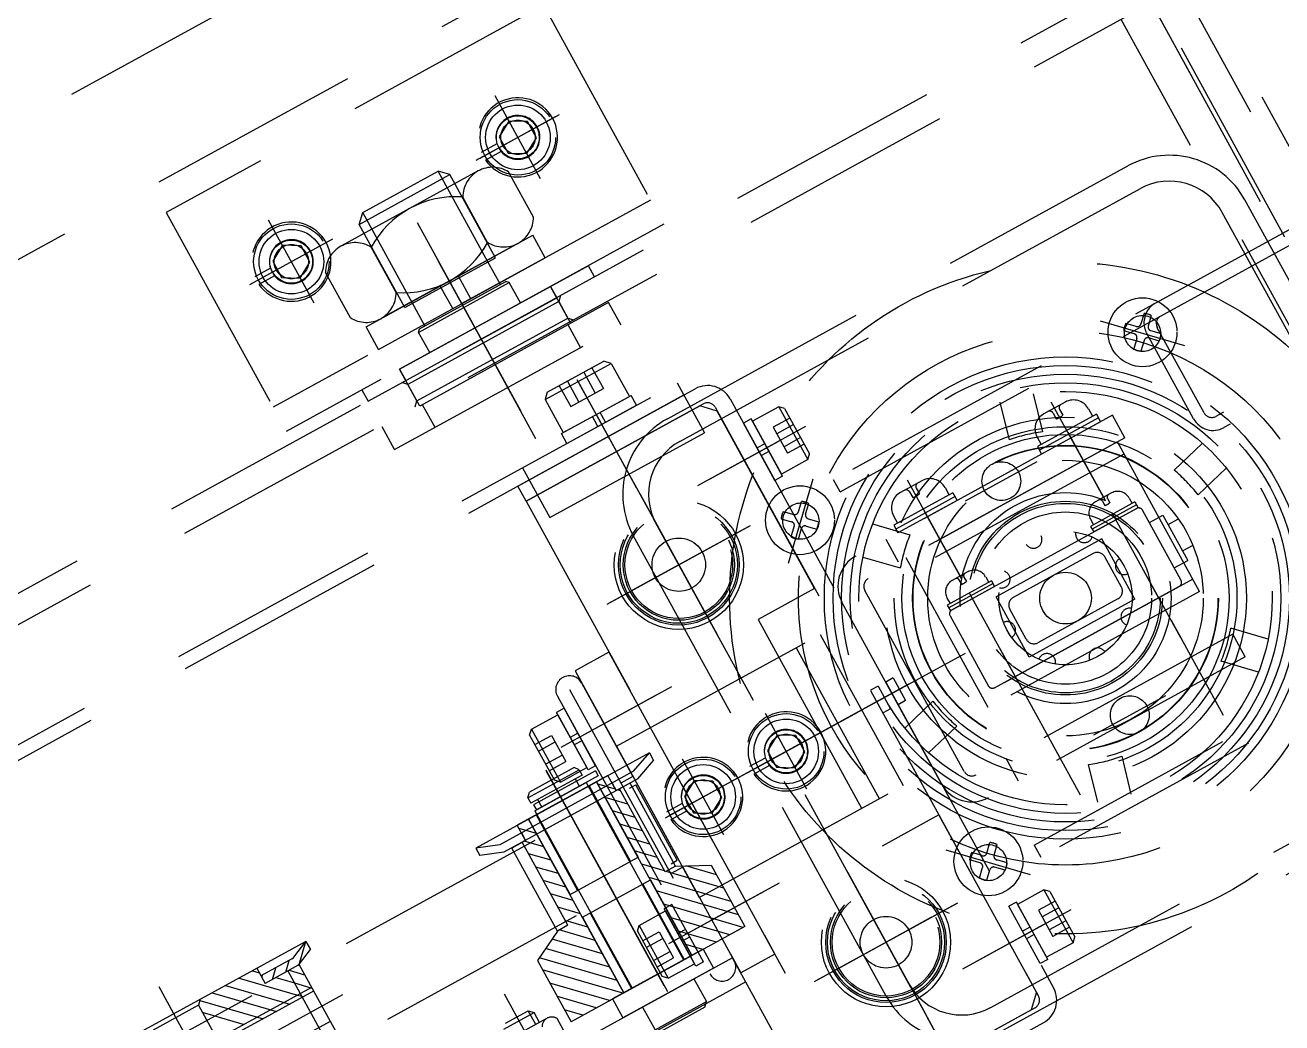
# Model space of a CAD drawing. Header units: millimetres. Extents: x 75184266 to 76346726, y -35077925 to -33679385.
# Drawn here: x 75327836.3 to 75327982.3, y -34896507.8 to -34896392 of the extents above; entities that cross this region are included whole.
import ezdxf

# ---------------------------------------------------------------- set-up
doc = ezdxf.new("R2010")
doc.units = ezdxf.units.MM
doc.header["$LTSCALE"] = 50
doc.header["$MEASUREMENT"] = 0
doc.linetypes.add('XR-지하3층$0$생활체육시설(최종)$0$HIDDENX2', pattern=[0.75, 0.5, -0.25])
doc.layers.add('건축', color=8, linetype='CONTINUOUS', plot=False)

msp = doc.modelspace()

# ---------------------------------------------------------------- linework, layer by layer
at = {"layer": '건축', "linetype": 'XR-지하3층$0$생활체육시설(최종)$0$HIDDENX2'}
for p, q in [((75327776.02, -34896436.1, 0), (75328247.9, -34896177.07, 0)), ((75327930.98, -34896446.17, 0), (75328260.28, -34896265.42, 0)), ((75327953.5, -34896487.2, 0), (75328282.8, -34896306.44, 0)), ((75327786.16, -34896446.27, 0), (75327945.27, -34896358.94, 0)), ((75328036.75, -34896515.2, 0), (75327952.06, -34896360.91, 0)), ((75328043.97, -34896365.22, 0), (75327979.98, -34896400.35, 0)), ((75327971.93, -34896398.15, 0), (75327960.76, -34896377.81, 0)), ((75327997.84, -34896445.36, 0), (75327961.87, -34896379.83, 0)), ((75327973.86, -34896382.03, 0), (75327813.05, -34896470.3, 0)), ((75327975.4, -34896384.83, 0), (75327814.59, -34896473.1, 0)), ((75327996.7, -34896434.97, 0), (75327970.62, -34896387.46, 0)), ((75327896.55, -34896389.67, 0), (75327852.72, -34896413.73, 0)), ((75327896.55, -34896389.67, 0), (75327910.5, -34896415.1, 0)), ((75327989.69, -34896438.82, 0), (75327963.61, -34896391.31, 0)), ((75327896.2, -34896409.83, 0), (75327890.91, -34896400.18, 0)), ((75327895.96, -34896409.39, 0), (75327891.15, -34896400.62, 0)), ((75327895.96, -34896409.39, 0), (75327891.15, -34896400.62, 0)), ((75327987.96, -34896414.9, 0), (75327979.98, -34896400.35, 0)), ((75327888.73, -34896407.65, 0), (75327898.38, -34896402.36, 0)), ((75327889.17, -34896407.41, 0), (75327897.94, -34896402.6, 0)), ((75327889.17, -34896407.41, 0), (75327897.94, -34896402.6, 0)), ((75327892.51, -34896403.11, 0), (75327891.39, -34896404.96, 0)), ((75327894.68, -34896403.15, 0), (75327892.51, -34896403.11, 0)), ((75327895.72, -34896405.05, 0), (75327894.68, -34896403.15, 0)), ((75327891.12, -34896405.77, 0), (75327889.31, -34896406.77, 0)), ((75327891.39, -34896404.96, 0), (75327892.43, -34896406.86, 0)), ((75327894.6, -34896406.9, 0), (75327895.72, -34896405.05, 0)), ((75327891.6, -34896406.65, 0), (75327889.79, -34896407.64, 0)), ((75327892.43, -34896406.86, 0), (75327894.6, -34896406.9, 0)), ((75327888.87, -34896408.94, 0), (75327873.09, -34896417.61, 0)), ((75327875.54, -34896413.75, 0), (75327884.31, -34896408.94, 0)), ((75327890.08, -34896419.46, 0), (75327884.31, -34896408.94, 0)), ((75327885.67, -34896409.34, 0), (75327884.31, -34896408.94, 0)), ((75327895.37, -34896414.28, 0), (75327892.48, -34896409.02, 0)), ((75327910.92, -34896437.68, 0), (75327964.39, -34896408.33, 0)), ((75327875.15, -34896415.11, 0), (75327885.67, -34896409.34, 0)), ((75327893.93, -34896436.86, 0), (75327878.76, -34896409.23, 0)), ((75327890.96, -34896418.98, 0), (75327885.67, -34896409.34, 0)), ((75327890.05, -34896417.2, 0), (75327887.16, -34896411.94, 0)), ((75327912.36, -34896440.31, 0), (75327965.83, -34896410.96, 0)), ((75327908.96, -34896412.29, 0), (75327865.13, -34896436.35, 0)), ((75328007.32, -34896465.75, 0), (75327977.97, -34896412.28, 0)), ((75327852.72, -34896413.73, 0), (75327866.67, -34896439.16, 0)), ((75327869.9, -34896424.26, 0), (75327864.61, -34896414.62, 0)), ((75327875.15, -34896415.11, 0), (75327875.54, -34896413.75, 0)), ((75327881.32, -34896424.27, 0), (75327875.54, -34896413.75, 0)), ((75327987.19, -34896413.49, 0), (75327930.21, -34896444.77, 0)), ((75328004.69, -34896467.2, 0), (75327975.34, -34896413.72, 0)), ((75327869.66, -34896423.82, 0), (75327864.85, -34896415.06, 0)), ((75327869.66, -34896423.82, 0), (75327864.85, -34896415.06, 0)), ((75327910.5, -34896415.1, 0), (75327866.67, -34896439.16, 0)), ((75327880.44, -34896424.75, 0), (75327875.15, -34896415.11, 0)), ((75327875.93, -34896427, 0), (75327895.28, -34896416.38, 0)), ((75327896.72, -34896419.01, 0), (75327895.28, -34896416.38, 0)), ((75327862.44, -34896422.09, 0), (75327872.08, -34896416.79, 0)), ((75327862.87, -34896421.85, 0), (75327871.64, -34896417.04, 0)), ((75327862.87, -34896421.85, 0), (75327871.64, -34896417.04, 0)), ((75327866.22, -34896417.54, 0), (75327865.09, -34896419.39, 0)), ((75327868.38, -34896417.59, 0), (75327866.22, -34896417.54, 0)), ((75327869.42, -34896419.49, 0), (75327868.38, -34896417.59, 0)), ((75327879.42, -34896423.03, 0), (75327876.54, -34896417.77, 0)), ((75327893.49, -34896417.36, 0), (75327877.71, -34896426.02, 0)), ((75327877.37, -34896429.63, 0), (75327896.72, -34896419.01, 0)), ((75327880.44, -34896424.75, 0), (75327890.96, -34896418.98, 0)), ((75328008.36, -34896418.88, 0), (75327974.6, -34896437.41, 0)), ((75327864.82, -34896420.21, 0), (75327863.01, -34896421.2, 0)), ((75327865.09, -34896419.39, 0), (75327866.13, -34896421.29, 0)), ((75327868.3, -34896421.34, 0), (75327869.42, -34896419.49, 0)), ((75327874.11, -34896425.95, 0), (75327871.22, -34896420.69, 0)), ((75327901.74, -34896419.91, 0), (75327875.44, -34896434.34, 0)), ((75327891.35, -34896432.16, 0), (75327884.31, -34896419.33, 0)), ((75327895.66, -34896440.01, 0), (75327884.5, -34896419.67, 0)), ((75327891.53, -34896422.09, 0), (75327890.08, -34896419.46, 0)), ((75327902.46, -34896421.22, 0), (75327901.74, -34896419.91, 0)), ((75328009.13, -34896420.28, 0), (75327975.54, -34896438.71, 0)), ((75327865.31, -34896421.08, 0), (75327863.49, -34896422.08, 0)), ((75327866.13, -34896421.29, 0), (75327868.3, -34896421.34, 0)), ((75327876.16, -34896435.66, 0), (75327902.46, -34896421.22, 0)), ((75327882.03, -34896427.65, 0), (75327892.55, -34896421.87, 0)), ((75327882.15, -34896427.24, 0), (75327892.14, -34896421.75, 0)), ((75327885.83, -34896422.1, 0), (75327892.17, -34896433.65, 0)), ((75327888.1, -34896423.74, 0), (75327886.66, -34896421.11, 0)), ((75327892.55, -34896421.87, 0), (75327892.14, -34896421.75, 0)), ((75327893.85, -34896424.24, 0), (75327892.55, -34896421.87, 0)), ((75327879.82, -34896431.94, 0), (75327897.35, -34896422.31, 0)), ((75327885.99, -34896424.9, 0), (75327884.55, -34896422.27, 0)), ((75327897.35, -34896422.31, 0), (75327898.07, -34896423.63, 0)), ((75327899.71, -34896426.61, 0), (75327897.35, -34896422.31, 0)), ((75327898.51, -34896423.39, 0), (75327898.32, -34896424.07, 0)), ((75327904.09, -34896424.2, 0), (75327877.8, -34896438.64, 0)), ((75327898.32, -34896424.07, 0), (75327880.78, -34896433.69, 0)), ((75327882.76, -34896426.9, 0), (75327881.32, -34896424.27, 0)), ((75327898.32, -34896424.07, 0), (75327899.37, -34896426, 0)), ((75327905.54, -34896426.83, 0), (75327904.09, -34896424.2, 0)), ((75327881.84, -34896435.62, 0), (75327899.37, -34896426, 0)), ((75327899.37, -34896426, 0), (75327900.05, -34896426.19, 0)), ((75327970.99, -34896429.21, 0), (75327961.19, -34896426.36, 0)), ((75327966.26, -34896425.45, 0), (75327965.9, -34896426.67, 0)), ((75327967.1, -34896425.7, 0), (75327966.75, -34896426.92, 0)), ((75327877.37, -34896429.63, 0), (75327875.93, -34896427, 0)), ((75327879.24, -34896441.27, 0), (75327905.54, -34896426.83, 0)), ((75327882.03, -34896427.65, 0), (75327882.15, -34896427.24, 0)), ((75327883.33, -34896430.01, 0), (75327882.03, -34896427.65, 0)), ((75327900.83, -34896429.42, 0), (75327899.39, -34896426.79, 0)), ((75327965.12, -34896427.81, 0), (75327963.9, -34896427.46, 0)), ((75327965.36, -34896426.97, 0), (75327964.14, -34896426.62, 0)), ((75327972.01, -34896437.69, 0), (75327966.57, -34896427.78, 0)), ((75327968.27, -34896427.82, 0), (75327967.04, -34896427.46, 0)), ((75327973.24, -34896437.01, 0), (75327967.8, -34896427.11, 0)), ((75327965.41, -34896428.36, 0), (75327965.06, -34896429.58, 0)), ((75327966.26, -34896428.6, 0), (75327965.9, -34896429.82, 0)), ((75327968.02, -34896428.66, 0), (75327966.8, -34896428.3, 0)), ((75327879.82, -34896431.94, 0), (75327880.54, -34896433.25, 0)), ((75327882.18, -34896436.23, 0), (75327879.82, -34896431.94, 0)), ((75327896.73, -34896435.46, 0), (75327904.4, -34896431.25, 0)), ((75327896.97, -34896434.61, 0), (75327903.55, -34896431, 0)), ((75327901.21, -34896432.29, 0), (75327902.53, -34896434.7, 0)), ((75327902.16, -34896431.77, 0), (75327903.48, -34896434.18, 0)), ((75327904.4, -34896431.25, 0), (75327903.55, -34896431, 0)), ((75327904.4, -34896431.25, 0), (75327906.5, -34896435.09, 0)), ((75327821.33, -34896483.32, 0), (75327912.06, -34896433.52, 0)), ((75327880.78, -34896433.69, 0), (75327880.1, -34896433.49, 0)), ((75327881.84, -34896435.62, 0), (75327880.78, -34896433.69, 0)), ((75327898.36, -34896433.85, 0), (75327899.69, -34896436.26, 0)), ((75327899.31, -34896433.33, 0), (75327900.64, -34896435.74, 0)), ((75327908.63, -34896448.06, 0), (75327900.45, -34896433.16, 0)), ((75327906.82, -34896444.77, 0), (75327900.53, -34896433.3, 0)), ((75327912.06, -34896433.52, 0), (75327915.24, -34896439.31, 0)), ((75327875.44, -34896434.34, 0), (75327876.16, -34896435.66, 0)), ((75327893.54, -34896445.51, 0), (75327914.14, -34896434.2, 0)), ((75327894.86, -34896444.79, 0), (75327912.83, -34896434.92, 0)), ((75327896.97, -34896434.61, 0), (75327896.73, -34896435.46, 0)), ((75327898.64, -34896439.41, 0), (75327906.7, -34896434.98, 0)), ((75327898.83, -34896439.3, 0), (75327906.5, -34896435.09, 0)), ((75327899.69, -34896436.26, 0), (75327903.48, -34896434.18, 0)), ((75327907.33, -34896436.12, 0), (75327906.7, -34896434.98, 0)), ((75327953.39, -34896434.8, 0), (75327954.47, -34896439.19, 0)), ((75327881.64, -34896436.3, 0), (75327881.84, -34896435.62, 0)), ((75327883.95, -34896438.69, 0), (75327882.5, -34896436.06, 0)), ((75327915.11, -34896435.95, 0), (75327894.51, -34896447.26, 0)), ((75327894.51, -34896447.26, 0), (75327914.67, -34896436.19, 0)), ((75327896.73, -34896435.46, 0), (75327898.83, -34896439.3, 0)), ((75327899.26, -34896440.55, 0), (75327907.33, -34896436.12, 0)), ((75327916.71, -34896436.79, 0), (75327914.67, -34896436.19, 0)), ((75327916.46, -34896436.35, 0), (75327954, -34896504.73, 0)), ((75327928.01, -34896457.39, 0), (75327916.71, -34896436.79, 0)), ((75327918.22, -34896435.39, 0), (75327955.75, -34896503.76, 0)), ((75327923.85, -34896436.29, 0), (75327920.78, -34896437.97, 0)), ((75327924.53, -34896436.49, 0), (75327923.85, -34896436.29, 0)), ((75327923.85, -34896436.29, 0), (75327927.22, -34896442.43, 0)), ((75327924.53, -34896436.49, 0), (75327927.41, -34896441.75, 0)), ((75327949.51, -34896435.75, 0), (75327950.58, -34896440.14, 0)), ((75327957.1, -34896435.75, 0), (75327954.63, -34896437.1, 0)), ((75327961.56, -34896446.8, 0), (75327955.49, -34896435.75, 0)), ((75327956.46, -34896436.6, 0), (75327956.83, -34896437.28, 0)), ((75327959.81, -34896436.54, 0), (75327960.28, -34896437.39, 0)), ((75327902.86, -34896438.57, 0), (75327902.23, -34896437.43, 0)), ((75327902.74, -34896437.32, 0), (75327907.31, -34896445.65, 0)), ((75327903.73, -34896438.09, 0), (75327903.11, -34896436.95, 0)), ((75327920.63, -34896437.71, 0), (75327919.76, -34896438.19, 0)), ((75327923.41, -34896444.85, 0), (75327919.76, -34896438.19, 0)), ((75327924.29, -34896444.37, 0), (75327920.63, -34896437.71, 0)), ((75327920.78, -34896437.97, 0), (75327924.15, -34896444.11, 0)), ((75327925.14, -34896437.6, 0), (75327923.21, -34896438.66, 0)), ((75327962.6, -34896437.26, 0), (75327932.79, -34896453.62, 0)), ((75327960.72, -34896437.15, 0), (75327953.87, -34896440.91, 0)), ((75327960.96, -34896437.59, 0), (75327954.11, -34896441.35, 0)), ((75327961.2, -34896438.03, 0), (75327954.35, -34896441.79, 0)), ((75327955.69, -34896437.02, 0), (75327956.06, -34896437.7, 0)), ((75327960.72, -34896437.15, 0), (75327961.2, -34896438.03, 0)), ((75327964.04, -34896439.89, 0), (75327962.6, -34896437.26, 0)), ((75327879.24, -34896441.27, 0), (75327877.8, -34896438.64, 0)), ((75327897.26, -34896449.17, 0), (75327915.24, -34896439.31, 0)), ((75327899.26, -34896440.55, 0), (75327898.64, -34896439.41, 0)), ((75327914.44, -34896445.45, 0), (75327926.98, -34896438.56, 0)), ((75327923.21, -34896438.66, 0), (75327924.87, -34896441.69, 0)), ((75327925.55, -34896438.36, 0), (75327923.62, -34896439.42, 0)), ((75327961.77, -34896447.19, 0), (75327957.44, -34896439.3, 0)), ((75327915.89, -34896444.65, 0), (75327923.78, -34896440.32, 0)), ((75327922.22, -34896440.6, 0), (75327921.35, -34896441.08, 0)), ((75327926.39, -34896439.88, 0), (75327924.46, -34896440.94, 0)), ((75327926.8, -34896440.64, 0), (75327924.87, -34896441.69, 0)), ((75327964.04, -34896439.89, 0), (75327934.24, -34896456.25, 0)), ((75327963.16, -34896440.37, 0), (75327938.62, -34896453.85, 0)), ((75327953.84, -34896439.82, 0), (75327954.31, -34896440.67, 0)), ((75327953.87, -34896440.91, 0), (75327954.35, -34896441.79, 0)), ((75327972.69, -34896457.73, 0), (75327963.16, -34896440.37, 0)), ((75327973.03, -34896440.52, 0), (75327969.77, -34896443.65, 0)), ((75327922.7, -34896441.48, 0), (75327921.83, -34896441.96, 0)), ((75327927.22, -34896442.43, 0), (75327924.15, -34896444.11, 0)), ((75327927.22, -34896442.43, 0), (75327927.41, -34896441.75, 0)), ((75327963.93, -34896441.78, 0), (75327939.39, -34896455.25, 0)), ((75327945.52, -34896447.21, 0), (75327953.85, -34896442.64, 0)), ((75327894.09, -34896443.38, 0), (75327897.26, -34896449.17, 0)), ((75327975.8, -34896443.41, 0), (75327972.53, -34896446.53, 0)), ((75327822.1, -34896484.73, 0), (75327894.86, -34896444.79, 0)), ((75327894.51, -34896447.26, 0), (75327893.54, -34896445.51, 0)), ((75327924.29, -34896444.37, 0), (75327923.41, -34896444.85, 0)), ((75327924.99, -34896454.46, 0), (75327927.84, -34896444.66, 0)), ((75327930.98, -34896446.17, 0), (75327930.21, -34896444.77, 0)), ((75327940.44, -34896444.89, 0), (75327937.97, -34896446.25, 0)), ((75327944.9, -34896455.94, 0), (75327938.78, -34896444.8, 0)), ((75327907.67, -34896446.31, 0), (75327916.82, -34896462.96, 0)), ((75327907.79, -34896446.53, 0), (75327916.69, -34896462.75, 0)), ((75327944.07, -34896446.3, 0), (75327937.21, -34896450.06, 0)), ((75327944.31, -34896446.73, 0), (75327937.45, -34896450.5, 0)), ((75327939.03, -34896446.16, 0), (75327939.41, -34896446.84, 0)), ((75327939.8, -34896445.74, 0), (75327940.17, -34896446.42, 0)), ((75327943.16, -34896445.68, 0), (75327943.63, -34896446.54, 0)), ((75327944.07, -34896446.3, 0), (75327944.55, -34896447.17, 0)), ((75327962.49, -34896446.3, 0), (75327960.63, -34896447.32, 0)), ((75327962.01, -34896446.94, 0), (75327962.28, -34896447.45, 0)), ((75327964.52, -34896446.89, 0), (75327964.87, -34896447.54, 0)), ((75327894.51, -34896447.26, 0), (75327933, -34896517.39, 0)), ((75327924.37, -34896448.45, 0), (75327925.59, -34896448.8, 0)), ((75327926.13, -34896448.51, 0), (75327926.49, -34896447.29, 0)), ((75327926.97, -34896448.75, 0), (75327927.33, -34896447.53, 0)), ((75327944.55, -34896447.17, 0), (75327937.69, -34896450.93, 0)), ((75327945.11, -34896456.33, 0), (75327940.78, -34896448.44, 0)), ((75327943.93, -34896459.89, 0), (75327965.4, -34896448.1, 0)), ((75327965.2, -34896447.35, 0), (75327960.06, -34896450.18, 0)), ((75327965.38, -34896447.68, 0), (75327960.24, -34896450.51, 0)), ((75327965.56, -34896448.01, 0), (75327960.42, -34896450.83, 0)), ((75327961.43, -34896447.26, 0), (75327961.71, -34896447.76, 0)), ((75327965.2, -34896447.35, 0), (75327965.56, -34896448.01, 0)), ((75327970.56, -34896456.45, 0), (75327966.08, -34896448.3, 0)), ((75327915.18, -34896459.98, 0), (75327909.31, -34896449.29, 0)), ((75327915.18, -34896459.98, 0), (75327909.31, -34896449.29, 0)), ((75327938.95, -34896503.29, 0), (75327909.59, -34896449.81, 0)), ((75327924.12, -34896449.29, 0), (75327925.34, -34896449.65, 0)), ((75327927.27, -34896449.29, 0), (75327928.49, -34896449.65, 0)), ((75327934.74, -34896449.9, 0), (75327939.08, -34896451.16, 0)), ((75327937.18, -34896448.96, 0), (75327937.65, -34896449.82, 0)), ((75327960.04, -34896449.36, 0), (75327960.39, -34896450, 0)), ((75327968.26, -34896459.02, 0), (75327962.68, -34896448.85, 0)), ((75327966.88, -34896449.74, 0), (75327968.45, -34896448.88, 0)), ((75327968.45, -34896448.88, 0), (75327971.34, -34896454.14, 0)), ((75327969.06, -34896449.97, 0), (75327970.18, -34896449.36, 0)), ((75327903.92, -34896459.21, 0), (75327920.57, -34896450.07, 0)), ((75327904.13, -34896459.09, 0), (75327920.35, -34896450.19, 0)), ((75327936.32, -34896504.73, 0), (75327906.96, -34896451.26, 0)), ((75327925.28, -34896451.41, 0), (75327925.64, -34896450.19, 0)), ((75327926.13, -34896451.65, 0), (75327926.48, -34896450.43, 0)), ((75327927.02, -34896450.14, 0), (75327928.25, -34896450.49, 0)), ((75327937.21, -34896450.06, 0), (75327937.69, -34896450.93, 0)), ((75327960.06, -34896450.18, 0), (75327960.42, -34896450.83, 0)), ((75327906.9, -34896457.57, 0), (75327917.59, -34896451.7, 0)), ((75327906.9, -34896457.57, 0), (75327917.59, -34896451.7, 0)), ((75327937.74, -34896454.33, 0), (75327936.3, -34896451.7, 0)), ((75327961.36, -34896451.63, 0), (75327949.08, -34896458.37, 0)), ((75327965.2, -34896458.65, 0), (75327961.36, -34896451.63, 0)), ((75327970.74, -34896453.04, 0), (75327971.87, -34896452.42, 0)), ((75327933.62, -34896453.74, 0), (75327937.96, -34896455, 0)), ((75327948.15, -34896471.21, 0), (75327938.62, -34896453.85, 0)), ((75327960.35, -34896453.33, 0), (75327951.05, -34896458.43, 0)), ((75327963.63, -34896457.23, 0), (75327961.7, -34896453.72, 0)), ((75327969.76, -34896455, 0), (75327971.34, -34896454.14, 0)), ((75327945.83, -34896455.44, 0), (75327943.98, -34896456.46, 0)), ((75327970.53, -34896463.14, 0), (75327966.2, -34896455.25, 0)), ((75327948.55, -34896456.5, 0), (75327943.41, -34896459.32, 0)), ((75327948.73, -34896456.83, 0), (75327943.59, -34896459.65, 0)), ((75327948.91, -34896457.15, 0), (75327943.77, -34896459.98, 0)), ((75327944.77, -34896456.4, 0), (75327945.05, -34896456.91, 0)), ((75327945.35, -34896456.08, 0), (75327945.63, -34896456.59, 0)), ((75327971.92, -34896456.33, 0), (75327947.38, -34896469.8, 0)), ((75327947.87, -34896456.04, 0), (75327948.22, -34896456.68, 0)), ((75327948.55, -34896456.5, 0), (75327948.91, -34896457.15, 0)), ((75327948.88, -34896468.92, 0), (75327970.36, -34896457.13, 0)), ((75327928.01, -34896457.39, 0), (75327921.44, -34896461, 0)), ((75327945.39, -34896478.65, 0), (75327933.84, -34896457.61, 0)), ((75327943.38, -34896458.5, 0), (75327943.74, -34896459.14, 0)), ((75327951.61, -34896468.16, 0), (75327946.03, -34896458, 0)), ((75327972.69, -34896457.73, 0), (75327948.15, -34896471.21, 0)), ((75327952.93, -34896465.38, 0), (75327949.08, -34896458.37, 0)), ((75327965.2, -34896458.65, 0), (75327952.93, -34896465.38, 0)), ((75327963.23, -34896458.59, 0), (75327953.94, -34896463.69, 0)), ((75328011.25, -34896457.33, 0), (75327954.27, -34896488.6, 0)), ((75327942.76, -34896480.09, 0), (75327931.21, -34896459.06, 0)), ((75327943.41, -34896459.32, 0), (75327943.77, -34896459.98, 0)), ((75327952.58, -34896463.29, 0), (75327950.66, -34896459.79, 0)), ((75327921.44, -34896461, 0), (75327935.87, -34896487.3, 0)), ((75327943.73, -34896460.57, 0), (75327948.2, -34896468.72, 0)), ((75327969.39, -34896461.08, 0), (75327975.46, -34896472.12, 0)), ((75327905, -34896475.72, 0), (75327928.67, -34896462.73, 0)), ((75327928.67, -34896462.73, 0), (75327938.29, -34896480.26, 0)), ((75327976.55, -34896462.69, 0), (75327946.75, -34896479.05, 0)), ((75327980.66, -34896463.27, 0), (75327976.33, -34896462.01, 0)), ((75327977.99, -34896465.32, 0), (75327976.55, -34896462.69, 0)), ((75327925.86, -34896464.27, 0), (75327935.49, -34896481.8, 0)), ((75327953.87, -34896472.28, 0), (75327949.54, -34896464.39, 0)), ((75327904.13, -34896464.79, 0), (75327900.19, -34896466.96, 0)), ((75327904.13, -34896464.79, 0), (75327923.38, -34896499.86, 0)), ((75327931.09, -34896472.81, 0), (75327945.51, -34896464.9, 0)), ((75327977.99, -34896465.32, 0), (75327948.19, -34896481.68, 0)), ((75327979.55, -34896467.11, 0), (75327975.21, -34896465.85, 0)), ((75327900.19, -34896466.96, 0), (75327919.43, -34896502.02, 0)), ((75327911.12, -34896483.77, 0), (75327942.38, -34896466.61, 0)), ((75327900.96, -34896468.36, 0), (75327906.92, -34896479.23, 0)), ((75327903.55, -34896473.1, 0), (75327911.44, -34896468.77, 0)), ((75327938.98, -34896468.48, 0), (75327909.9, -34896484.44, 0)), ((75327935.39, -34896468.74, 0), (75327934.51, -34896469.22, 0)), ((75327935.39, -34896468.74, 0), (75327936.83, -34896471.37, 0)), ((75327937.14, -34896467.78, 0), (75327936.26, -34896468.26, 0)), ((75327937.14, -34896467.78, 0), (75327938.58, -34896470.41, 0)), ((75327898.15, -34896469.9, 0), (75327915.86, -34896502.16, 0)), ((75327899.55, -34896469.13, 0), (75327917.26, -34896501.39, 0)), ((75327901.4, -34896474.28, 0), (75327909.59, -34896469.78, 0)), ((75327952.74, -34896470.22, 0), (75327958.85, -34896481.36, 0)), ((75327960.44, -34896474.38, 0), (75327968.77, -34896469.81, 0)), ((75327898.92, -34896471.3, 0), (75327898.04, -34896471.79, 0)), ((75327901.7, -34896478.45, 0), (75327898.04, -34896471.79, 0)), ((75327902.58, -34896477.97, 0), (75327898.92, -34896471.3, 0)), ((75327936.83, -34896471.37, 0), (75327935.95, -34896471.85, 0)), ((75327938.58, -34896470.41, 0), (75327937.71, -34896470.89, 0)), ((75327938.49, -34896473.6, 0), (75327941.75, -34896470.48, 0)), ((75327895.12, -34896473.73, 0), (75327898.19, -34896472.05, 0)), ((75327898.19, -34896472.05, 0), (75327901.56, -34896478.19, 0)), ((75327898.59, -34896475.82, 0), (75327905.64, -34896471.95, 0)), ((75327927.12, -34896480.69, 0), (75327922.31, -34896471.93, 0)), ((75327927.12, -34896480.69, 0), (75327922.31, -34896471.93, 0)), ((75327894.92, -34896474.41, 0), (75327895.12, -34896473.73, 0)), ((75327894.92, -34896474.41, 0), (75327897.81, -34896479.67, 0)), ((75327895.12, -34896473.73, 0), (75327898.49, -34896479.87, 0)), ((75327895.53, -34896475.52, 0), (75327897.46, -34896474.46, 0)), ((75327897.46, -34896474.46, 0), (75327899.13, -34896477.5, 0)), ((75327900.51, -34896474.2, 0), (75327899.63, -34896474.68, 0)), ((75327920.33, -34896478.72, 0), (75327929.1, -34896473.9, 0)), ((75327920.33, -34896478.72, 0), (75327929.09, -34896473.91, 0)), ((75327923.67, -34896474.41, 0), (75327922.55, -34896476.26, 0)), ((75327925.83, -34896474.46, 0), (75327923.67, -34896474.41, 0)), ((75327926.88, -34896476.36, 0), (75327925.83, -34896474.46, 0)), ((75327941.25, -34896476.49, 0), (75327944.52, -34896473.37, 0)), ((75327895.95, -34896476.28, 0), (75327897.88, -34896475.22, 0)), ((75327900.99, -34896475.07, 0), (75327900.11, -34896475.56, 0)), ((75327905, -34896475.72, 0), (75327914.62, -34896493.26, 0)), ((75327908.83, -34896476.47, 0), (75327888.67, -34896487.54, 0)), ((75327896.78, -34896477.8, 0), (75327898.71, -34896476.74, 0)), ((75327897.2, -34896478.56, 0), (75327899.13, -34896477.5, 0)), ((75327907, -34896478.62, 0), (75327908.83, -34896476.47, 0)), ((75327907.49, -34896479.49, 0), (75327909.31, -34896477.35, 0)), ((75327908.83, -34896476.47, 0), (75327909.31, -34896477.35, 0)), ((75327917.48, -34896485.99, 0), (75327912.66, -34896477.22, 0)), ((75327917.48, -34896485.99, 0), (75327912.67, -34896477.22, 0)), ((75327922.28, -34896477.08, 0), (75327920.46, -34896478.07, 0)), ((75327922.55, -34896476.26, 0), (75327923.59, -34896478.16, 0)), ((75327925.75, -34896478.21, 0), (75327926.88, -34896476.36, 0)), ((75327948.45, -34896506.06, 0), (75328001.92, -34896476.7, 0)), ((75327951.7, -34896479.75, 0), (75327950.25, -34896477.12, 0)), ((75327964.77, -34896481.26, 0), (75327963.7, -34896476.87, 0)), ((75327907, -34896478.62, 0), (75327891.46, -34896487.15, 0)), ((75327904.01, -34896479.12, 0), (75327893.49, -34896484.89, 0)), ((75327894.71, -34896481.71, 0), (75327900.67, -34896478.44, 0)), ((75327900.08, -34896478.2, 0), (75327894.91, -34896481.04, 0)), ((75327901.01, -34896479.06, 0), (75327895.05, -34896482.33, 0)), ((75327902.57, -34896478.58, 0), (75327895.39, -34896482.52, 0)), ((75327896.81, -34896478.47, 0), (75327914.12, -34896510, 0)), ((75327899.79, -34896483.91, 0), (75327896.9, -34896478.65, 0)), ((75327898.49, -34896479.87, 0), (75327901.56, -34896478.19, 0)), ((75327900.67, -34896478.44, 0), (75327900.08, -34896478.2, 0)), ((75327900.67, -34896478.44, 0), (75327901.01, -34896479.06, 0)), ((75327902.58, -34896477.97, 0), (75327901.7, -34896478.45, 0)), ((75327902.57, -34896478.58, 0), (75327902.89, -34896479.16, 0)), ((75327904.97, -34896480.87, 0), (75327904.01, -34896479.12, 0)), ((75327922.76, -34896477.95, 0), (75327920.94, -34896478.95, 0)), ((75327923.59, -34896478.16, 0), (75327925.75, -34896478.21, 0)), ((75327960.89, -34896482.21, 0), (75327959.81, -34896477.82, 0)), ((75327840.78, -34896516.68, 0), (75327907.25, -34896480.19, 0)), ((75327907.49, -34896479.49, 0), (75327891.94, -34896488.03, 0)), ((75327894.8, -34896484.17, 0), (75327902.69, -34896479.84, 0)), ((75327894.8, -34896484.17, 0), (75327902.69, -34896479.84, 0)), ((75327895.53, -34896483.21, 0), (75327901.49, -34896479.93, 0)), ((75327902.89, -34896479.16, 0), (75327895.71, -34896483.11, 0)), ((75327897.7, -34896480.09, 0), (75327904.68, -34896492.81, 0)), ((75327898.49, -34896479.87, 0), (75327897.81, -34896479.67, 0)), ((75327910.56, -34896503.53, 0), (75327897.87, -34896480.41, 0)), ((75327900.22, -34896479.49, 0), (75327900.7, -34896480.37, 0)), ((75327901.49, -34896479.93, 0), (75327912.8, -34896500.53, 0)), ((75327901.82, -34896480.32, 0), (75327906.63, -34896489.09, 0)), ((75327902.69, -34896479.84, 0), (75327907.51, -34896488.61, 0)), ((75327913.76, -34896500, 0), (75327902.69, -34896479.84, 0)), ((75327904.88, -34896480.71, 0), (75327902.85, -34896480.12, 0)), ((75327904.03, -34896479.17, 0), (75327903.96, -34896479.14, 0)), ((75327904.49, -34896480, 0), (75327904.97, -34896480.87, 0)), ((75327906.58, -34896479.99, 0), (75327904.97, -34896480.87, 0)), ((75327906.58, -34896479.99, 0), (75327904.97, -34896480.87, 0)), ((75327906.92, -34896479.23, 0), (75327905.52, -34896480, 0)), ((75327911.87, -34896489.64, 0), (75327906.58, -34896479.99, 0)), ((75327911.63, -34896489.2, 0), (75327906.82, -34896480.43, 0)), ((75327912.07, -34896488.96, 0), (75327907.25, -34896480.19, 0)), ((75327910.69, -34896484.01, 0), (75327919.45, -34896479.2, 0)), ((75327910.69, -34896484.01, 0), (75327919.45, -34896479.2, 0)), ((75327914.03, -34896479.71, 0), (75327912.9, -34896481.56, 0)), ((75327916.19, -34896479.75, 0), (75327914.03, -34896479.71, 0)), ((75327914.62, -34896493.26, 0), (75327938.29, -34896480.26, 0)), ((75327917.23, -34896481.65, 0), (75327916.19, -34896479.75, 0)), ((75327949.89, -34896508.69, 0), (75328003.37, -34896479.33, 0)), ((75327894.71, -34896481.71, 0), (75327894.91, -34896481.04, 0)), ((75327894.71, -34896481.71, 0), (75327895.05, -34896482.33, 0)), ((75327895.84, -34896481.9, 0), (75327896.32, -34896482.77, 0)), ((75327898.44, -34896481.45, 0), (75327900.18, -34896484.61, 0)), ((75327906.32, -34896482.43, 0), (75327903.7, -34896481.67, 0)), ((75327905.47, -34896480.88, 0), (75327905.13, -34896480.79, 0)), ((75327910.64, -34896490.31, 0), (75327905.35, -34896480.67, 0)), ((75327912.9, -34896481.56, 0), (75327913.95, -34896483.46, 0)), ((75327916.11, -34896483.5, 0), (75327917.23, -34896481.65, 0)), ((75327895.39, -34896482.52, 0), (75327895.71, -34896483.11, 0)), ((75327895.53, -34896483.21, 0), (75327906.84, -34896503.81, 0)), ((75327907.17, -34896483.98, 0), (75327904.55, -34896483.22, 0)), ((75327912.64, -34896482.37, 0), (75327910.82, -34896483.37, 0)), ((75327913.12, -34896483.25, 0), (75327911.3, -34896484.24, 0)), ((75327913.95, -34896483.46, 0), (75327916.11, -34896483.5, 0)), ((75327894.45, -34896486.65, 0), (75327893.49, -34896484.89, 0)), ((75327894.88, -34896484.31, 0), (75327894.67, -34896484.25, 0)), ((75327894.8, -34896484.17, 0), (75327899.62, -34896492.94, 0)), ((75327905.87, -34896504.33, 0), (75327894.8, -34896484.17, 0)), ((75327895.68, -34896483.69, 0), (75327900.49, -34896492.46, 0)), ((75327908.02, -34896485.53, 0), (75327905.4, -34896484.77, 0)), ((75327942.45, -34896483.69, 0), (75327935.87, -34896487.3, 0)), ((75327953.76, -34896504.29, 0), (75327942.45, -34896483.69, 0)), ((75327895.73, -34896485.86, 0), (75327893.69, -34896485.27, 0)), ((75327893.97, -34896485.77, 0), (75327894.45, -34896486.65, 0)), ((75327908.87, -34896487.08, 0), (75327906.25, -34896486.32, 0)), ((75327891.46, -34896487.15, 0), (75327888.67, -34896487.54, 0)), ((75327888.67, -34896487.54, 0), (75327889.15, -34896488.42, 0)), ((75327894.45, -34896486.65, 0), (75327892.85, -34896487.53, 0)), ((75327894.45, -34896486.65, 0), (75327892.85, -34896487.53, 0)), ((75327898.14, -34896497.17, 0), (75327892.85, -34896487.53, 0)), ((75327899.37, -34896496.5, 0), (75327894.07, -34896486.85, 0)), ((75327896.58, -34896487.41, 0), (75327894.28, -34896486.74, 0)), ((75327909.72, -34896488.63, 0), (75327907.1, -34896487.87, 0)), ((75327953.09, -34896490.66, 0), (75327943.3, -34896487.8, 0)), ((75327948.01, -34896488.12, 0), (75327948.37, -34896486.9, 0)), ((75327948.85, -34896488.36, 0), (75327949.21, -34896487.14, 0)), ((75327953.5, -34896487.2, 0), (75327954.27, -34896488.6, 0)), ((75327845.59, -34896525.45, 0), (75327912.07, -34896488.96, 0)), ((75327891.94, -34896488.03, 0), (75327889.15, -34896488.42, 0)), ((75327897.43, -34896488.96, 0), (75327894.81, -34896488.2, 0)), ((75327899.62, -34896492.94, 0), (75327907.51, -34896488.61, 0)), ((75327947.22, -34896489.26, 0), (75327946, -34896488.9, 0)), ((75327947.47, -34896488.42, 0), (75327946.25, -34896488.06, 0)), ((75327950.37, -34896489.26, 0), (75327949.15, -34896488.91, 0)), ((75327898.28, -34896490.51, 0), (75327895.66, -34896489.75, 0)), ((75327910.57, -34896490.18, 0), (75327907.95, -34896489.42, 0)), ((75327911.87, -34896489.64, 0), (75327910.64, -34896490.31, 0)), ((75327917.46, -34896492.19, 0), (75327910.77, -34896490.24, 0)), ((75327912.7, -34896489.75, 0), (75327911.29, -34896490.52, 0)), ((75327911.87, -34896489.64, 0), (75327916, -34896489.53, 0)), ((75327912.7, -34896489.75, 0), (75327918.66, -34896500.62, 0)), ((75327916.61, -34896490.64, 0), (75327913.06, -34896489.61, 0)), ((75327916, -34896489.53, 0), (75327919.9, -34896496.64, 0)), ((75327931.73, -34896490.14, 0), (75327940.87, -34896506.8, 0)), ((75327931.85, -34896490.36, 0), (75327940.75, -34896506.58, 0)), ((75327947.16, -34896491.02, 0), (75327947.52, -34896489.8, 0)), ((75327948.01, -34896491.27, 0), (75327948.36, -34896490.05, 0)), ((75327950.13, -34896490.11, 0), (75327948.91, -34896489.75, 0)), ((75327899.13, -34896492.06, 0), (75327896.51, -34896491.3, 0)), ((75327901.06, -34896495.57, 0), (75327908.95, -34896491.24, 0)), ((75327901.06, -34896495.57, 0), (75327908.95, -34896491.24, 0)), ((75327903.95, -34896491.49, 0), (75327910.94, -34896504.21, 0)), ((75327908.07, -34896491.72, 0), (75327912.88, -34896500.49, 0)), ((75327918.31, -34896493.74, 0), (75327908.8, -34896490.97, 0)), ((75327908.95, -34896491.24, 0), (75327913.76, -34896500, 0)), ((75327916.06, -34896495.89, 0), (75327923.95, -34896491.56, 0)), ((75327899.98, -34896493.61, 0), (75327897.36, -34896492.85, 0)), ((75327919.16, -34896495.29, 0), (75327909.65, -34896492.52, 0)), ((75327913.91, -34896497.07, 0), (75327922.1, -34896492.58, 0)), ((75327939.19, -34896503.73, 0), (75327933.42, -34896493.21, 0)), ((75327939.19, -34896503.73, 0), (75327933.42, -34896493.21, 0)), ((75327954.64, -34896492.39, 0), (75327951.58, -34896494.08, 0)), ((75327955.93, -34896493.7, 0), (75327954, -34896494.76, 0)), ((75327955.32, -34896492.59, 0), (75327954.64, -34896492.39, 0)), ((75327954.64, -34896492.39, 0), (75327958.01, -34896498.53, 0)), ((75327955.32, -34896492.59, 0), (75327958.21, -34896497.85, 0)), ((75327900.83, -34896495.16, 0), (75327898.21, -34896494.4, 0)), ((75327901.94, -34896495.09, 0), (75327906.75, -34896503.85, 0)), ((75327907.63, -34896496.52, 0), (75327910.7, -34896494.84, 0)), ((75327919.7, -34896496.75, 0), (75327910.5, -34896494.07, 0)), ((75327911.43, -34896494.1, 0), (75327910.55, -34896494.58, 0)), ((75327914.21, -34896501.24, 0), (75327910.55, -34896494.58, 0)), ((75327910.7, -34896494.84, 0), (75327914.07, -34896500.98, 0)), ((75327911.1, -34896498.61, 0), (75327918.15, -34896494.74, 0)), ((75327915.09, -34896500.76, 0), (75327911.43, -34896494.1, 0)), ((75327927.98, -34896503.04, 0), (75327944.63, -34896493.9, 0)), ((75327928.19, -34896502.92, 0), (75327944.41, -34896494.02, 0)), ((75327945.23, -34896501.55, 0), (75327957.78, -34896494.67, 0)), ((75327951.43, -34896493.81, 0), (75327950.55, -34896494.3, 0)), ((75327954.21, -34896500.96, 0), (75327950.55, -34896494.3, 0)), ((75327955.09, -34896500.48, 0), (75327951.43, -34896493.81, 0)), ((75327951.58, -34896494.08, 0), (75327954.94, -34896500.21, 0)), ((75327954, -34896494.76, 0), (75327955.67, -34896497.8, 0)), ((75327956.35, -34896494.46, 0), (75327954.42, -34896495.52, 0)), ((75327899.37, -34896496.5, 0), (75327898.14, -34896497.17, 0)), ((75327901.69, -34896496.71, 0), (75327899.06, -34896495.95, 0)), ((75327919.9, -34896496.64, 0), (75327899.74, -34896507.7, 0)), ((75327901.06, -34896495.57, 0), (75327905.87, -34896504.33, 0)), ((75327907.43, -34896497.2, 0), (75327907.63, -34896496.52, 0)), ((75327907.63, -34896496.52, 0), (75327911, -34896502.66, 0)), ((75327918.15, -34896497.6, 0), (75327911.35, -34896495.62, 0)), ((75327931.04, -34896501.35, 0), (75327941.56, -34896495.58, 0)), ((75327931.04, -34896501.35, 0), (75327941.56, -34896495.58, 0)), ((75327946.68, -34896500.75, 0), (75327954.57, -34896496.42, 0)), ((75327957.18, -34896495.98, 0), (75327955.25, -34896497.04, 0)), ((75327898.14, -34896497.17, 0), (75327895.84, -34896500.6, 0)), ((75327903.39, -34896499.81, 0), (75327897.52, -34896498.1, 0)), ((75327902.54, -34896498.26, 0), (75327898.37, -34896497.04, 0)), ((75327907.43, -34896497.2, 0), (75327910.32, -34896502.46, 0)), ((75327908.04, -34896498.32, 0), (75327909.97, -34896497.26, 0)), ((75327908.46, -34896499.07, 0), (75327910.39, -34896498.02, 0)), ((75327909.97, -34896497.26, 0), (75327911.64, -34896500.29, 0)), ((75327913.02, -34896496.99, 0), (75327912.14, -34896497.47, 0)), ((75327916.6, -34896498.45, 0), (75327912.2, -34896497.17, 0)), ((75327913.5, -34896497.87, 0), (75327912.62, -34896498.35, 0)), ((75327953.02, -34896496.71, 0), (75327952.14, -34896497.19, 0)), ((75327953.5, -34896497.58, 0), (75327952.62, -34896498.06, 0)), ((75327957.6, -34896496.74, 0), (75327955.67, -34896497.8, 0)), ((75327958.01, -34896498.53, 0), (75327958.21, -34896497.85, 0)), ((75327868.94, -34896498.37, 0), (75327838.26, -34896515.21, 0)), ((75327867.55, -34896500.22, 0), (75327868.94, -34896498.37, 0)), ((75327868.16, -34896501.07, 0), (75327868.94, -34896498.37, 0)), ((75327868.22, -34896501, 0), (75327869.47, -34896499.33, 0)), ((75327868.94, -34896498.37, 0), (75327869.47, -34896499.33, 0)), ((75327904.24, -34896501.36, 0), (75327896.78, -34896499.19, 0)), ((75327915.08, -34896499.28, 0), (75327904.56, -34896505.06, 0)), ((75327909.29, -34896500.59, 0), (75327911.22, -34896499.53, 0)), ((75327915.05, -34896499.3, 0), (75327913.06, -34896498.72, 0)), ((75327915.08, -34896499.28, 0), (75327916.28, -34896501.47, 0)), ((75327958.01, -34896498.53, 0), (75327954.94, -34896500.21, 0)), ((75327918.47, -34896500.27, 0), (75327835.19, -34896545.98, 0)), ((75327867.39, -34896500.36, 0), (75327863.73, -34896502.37, 0)), ((75327866.6, -34896501.94, 0), (75327867, -34896500.58, 0)), ((75327895.84, -34896500.6, 0), (75327899.74, -34896507.7, 0)), ((75327905.09, -34896502.91, 0), (75327896.05, -34896500.28, 0)), ((75327905.87, -34896504.33, 0), (75327913.76, -34896500, 0)), ((75327909.71, -34896501.35, 0), (75327911.64, -34896500.29, 0)), ((75327911, -34896502.66, 0), (75327914.07, -34896500.98, 0)), ((75327915.09, -34896500.76, 0), (75327914.21, -34896501.24, 0)), ((75327946.86, -34896551.99, 0), (75327918.47, -34896500.27, 0)), ((75327923.38, -34896499.86, 0), (75327919.43, -34896502.02, 0)), ((75327955.09, -34896500.48, 0), (75327954.21, -34896500.96, 0)), ((75327862.73, -34896501.78, 0), (75327863.53, -34896502.02, 0)), ((75327863.25, -34896501.5, 0), (75327864.21, -34896503.25, 0)), ((75327863.82, -34896502.54, 0), (75327863.9, -34896502.28, 0)), ((75327868.06, -34896501.13, 0), (75327864.21, -34896503.25, 0)), ((75327865.05, -34896502.79, 0), (75327865.45, -34896501.43, 0)), ((75327866.84, -34896501.81, 0), (75327872.13, -34896511.45, 0)), ((75327866.99, -34896501.72, 0), (75327868.79, -34896502.25, 0)), ((75327868.15, -34896501.08, 0), (75327873.45, -34896510.73, 0)), ((75327905.75, -34896504.4, 0), (75327896.43, -34896501.69, 0)), ((75327916.28, -34896501.47, 0), (75327905.76, -34896507.25, 0)), ((75327911, -34896502.66, 0), (75327910.32, -34896502.46, 0)), ((75327920.01, -34896503.08, 0), (75327836.73, -34896548.79, 0)), ((75327851.86, -34896503.62, 0), (75327866.64, -34896530.54, 0)), ((75327869.6, -34896503.71, 0), (75327858.64, -34896509.73, 0)), ((75327859.63, -34896503.48, 0), (75327866.41, -34896505.46, 0)), ((75327861.18, -34896502.63, 0), (75327867.96, -34896504.61, 0)), ((75327865.44, -34896502.57, 0), (75327867.61, -34896503.2, 0)), ((75327867.61, -34896503.2, 0), (75327869.51, -34896503.76, 0)), ((75327869.51, -34896503.76, 0), (75327869.64, -34896503.8, 0)), ((75327904.2, -34896505.25, 0), (75327897.28, -34896503.24, 0)), ((75327914, -34896502.72, 0), (75327915.44, -34896505.35, 0)), ((75327873.21, -34896504.58, 0), (75327841.21, -34896522.15, 0)), ((75327856.67, -34896505.1, 0), (75327856.47, -34896505.78, 0)), ((75327856.64, -34896505.22, 0), (75327863.32, -34896507.16, 0)), ((75327858.08, -34896504.33, 0), (75327864.87, -34896506.31, 0)), ((75327869.84, -34896504.15, 0), (75327858.88, -34896510.17, 0)), ((75327867.96, -34896504.61, 0), (75327868.46, -34896504.75, 0)), ((75327868.46, -34896504.75, 0), (75327868.64, -34896504.81, 0)), ((75327916.32, -34896548.83, 0), (75327891.99, -34896504.5, 0)), ((75327902.65, -34896506.1, 0), (75327898.14, -34896504.79, 0)), ((75327904.56, -34896505.06, 0), (75327905.76, -34896507.25, 0)), ((75327909.48, -34896508.63, 0), (75327915.44, -34896505.35, 0)), ((75327915.25, -34896506.03, 0), (75327915.44, -34896505.35, 0)), ((75327939.91, -34896505.04, 0), (75327948.09, -34896519.94, 0)), ((75327953.76, -34896504.29, 0), (75327953.16, -34896506.32, 0)), ((75327856.47, -34896505.78, 0), (75327851.21, -34896508.67, 0)), ((75327856.47, -34896505.78, 0), (75327867.06, -34896525.07, 0)), ((75327856.92, -34896506.6, 0), (75327861.77, -34896508.01, 0)), ((75327864.87, -34896506.31, 0), (75327865.54, -34896506.51, 0)), ((75327866.41, -34896505.46, 0), (75327867.09, -34896505.66, 0)), ((75327891.94, -34896508.56, 0), (75327895.44, -34896506.64, 0)), ((75327892.13, -34896507.88, 0), (75327894.76, -34896506.44, 0)), ((75327894.76, -34896506.44, 0), (75327895.44, -34896506.64, 0)), ((75327895.63, -34896508.02, 0), (75327894.76, -34896506.44, 0)), ((75327896.07, -34896507.78, 0), (75327895.44, -34896506.64, 0)), ((75327901.1, -34896506.95, 0), (75327898.99, -34896506.34, 0)), ((75327908.04, -34896506, 0), (75327909.48, -34896508.63, 0)), ((75327915.25, -34896506.03, 0), (75327910.16, -34896508.82, 0)), ((75327953.6, -34896506.08, 0), (75327933, -34896517.39, 0)), ((75327933, -34896517.39, 0), (75327953.16, -34896506.32, 0)), ((75327871.76, -34896507.66, 0), (75327860.8, -34896513.67, 0)), ((75327863.32, -34896507.16, 0), (75327863.99, -34896507.36, 0)), ((75327896.94, -34896507.3, 0), (75327891.68, -34896510.18, 0)), ((75327899.07, -34896509.09, 0), (75327898.11, -34896507.34, 0)), ((75327933.96, -34896519.14, 0), (75327954.56, -34896507.84, 0)), ((75327945.66, -34896515.51, 0), (75327941.09, -34896507.18, 0))]:
    msp.add_line(p, q, dxfattribs=at)
for centre, radius in [((75327893.56, -34896405.01, 0), 4.38), ((75327893.56, -34896405.01, 0), 3.75), ((75327893.56, -34896405.01, 0), 2.5), ((75327893.56, -34896405.01, 0), 2), ((75327893.56, -34896405.01, 0), 2), ((75327867.26, -34896419.44, 0), 4.38), ((75327867.26, -34896419.44, 0), 3.75), ((75327867.26, -34896419.44, 0), 2.5), ((75327867.26, -34896419.44, 0), 2), ((75327867.26, -34896419.44, 0), 2), ((75327957.14, -34896458.51, 0), 39), ((75327966.08, -34896427.64, 0), 4), ((75327966.09, -34896427.78, 0), 2.1), ((75327957.14, -34896458.51, 0), 31), ((75327957.14, -34896458.51, 0), 28), ((75327957.15, -34896458.51, 0), 27), ((75327957.15, -34896458.51, 0), 27), ((75327957.14, -34896458.51, 0), 26), ((75327957.15, -34896458.51, 0), 25), ((75327957.15, -34896458.51, 0), 25), ((75327957.14, -34896458.51, 0), 24), ((75327957.14, -34896458.51, 0), 21), ((75327957.14, -34896458.51, 0), 21), ((75327957.14, -34896458.51, 0), 19.9), ((75327957.14, -34896458.51, 0), 19), ((75327957.14, -34896458.51, 0), 19), ((75327957.14, -34896458.51, 0), 17.75), ((75327957.14, -34896458.51, 0), 17.7), ((75327957.14, -34896458.51, 0), 16), ((75327949.69, -34896444.92, 0), 2.25), ((75327926.31, -34896449.47, 0), 4), ((75327957.14, -34896458.51, 0), 12.25), ((75327912.24, -34896454.64, 0), 7.5), ((75327912.24, -34896454.64, 0), 7), ((75327912.24, -34896454.64, 0), 7), ((75327912.24, -34896454.64, 0), 6.8), ((75327912.24, -34896454.64, 0), 6.45), ((75327912.24, -34896454.64, 0), 6.25), ((75327926.42, -34896449.56, 0), 2.1), ((75327957.14, -34896458.51, 0), 11.25), ((75327957.14, -34896458.51, 0), 11), ((75327957.14, -34896458.51, 0), 10), ((75327957.14, -34896458.51, 0), 10), ((75327957.14, -34896458.51, 0), 7.75), ((75327912.24, -34896454.64, 0), 3.1), ((75327912.24, -34896454.64, 0), 3.1), ((75327957.14, -34896458.51, 0), 3), ((75327964.6, -34896472.1, 0), 2.25), ((75327924.71, -34896476.31, 0), 4.38), ((75327924.71, -34896476.31, 0), 3.75), ((75327924.71, -34896476.31, 0), 2.5), ((75327924.71, -34896476.31, 0), 2), ((75327915.07, -34896481.6, 0), 4.38), ((75327915.07, -34896481.6, 0), 3.75), ((75327915.07, -34896481.6, 0), 2.5), ((75327915.07, -34896481.6, 0), 2), ((75327948.19, -34896489.08, 0), 4), ((75327948.19, -34896489.23, 0), 2.1), ((75327936.3, -34896498.47, 0), 7.5), ((75327936.3, -34896498.47, 0), 7), ((75327936.3, -34896498.47, 0), 7), ((75327936.3, -34896498.47, 0), 6.8), ((75327936.3, -34896498.47, 0), 6.45), ((75327936.3, -34896498.47, 0), 6.25), ((75327936.3, -34896498.47, 0), 3), ((75327936.3, -34896498.47, 0), 3)]:
    msp.add_circle(centre, radius, dxfattribs=at)
for centre, radius, start, end in [((75327893.56, -34896405.01, 0), 4.6, 215.0036, 202.5233), ((75327893.56, -34896405.01, 0), 2.55, 220.0712, 197.4557), ((75327893.56, -34896405.01, 0), 2.5, 208.7634, 118.7634), ((75327893.56, -34896405.01, 0), 2.5, 208.7634, 118.7634), ((75327969.2, -34896417.09, 0), 10, 28.7634, 118.7634), ((75327890.62, -34896411.93, 0), 3.45, 57.3558, 180.171), ((75327969.2, -34896417.09, 0), 7, 28.7634, 118.7634), ((75327886.33, -34896423.01, 0), 11.11, 85.6887, 151.8382), ((75327867.26, -34896419.44, 0), 4.6, 215.0036, 202.5233), ((75327891.91, -34896414.29, 0), 3.45, 237.3558, 0.171), ((75327867.26, -34896419.44, 0), 2.55, 220.0712, 197.4557), ((75327867.26, -34896419.44, 0), 2.5, 208.7634, 118.7634), ((75327867.26, -34896419.44, 0), 2.5, 208.7634, 118.7634), ((75327874.67, -34896420.68, 0), 3.45, 57.3558, 180.171), ((75327880.26, -34896411.95, 0), 11.11, 265.6887, 331.8382), ((75327875.97, -34896423.04, 0), 3.45, 237.3558, 0.171), ((75327968.85, -34896426.53, 0), 2.6, 118.7634, 186.1436), ((75327966.08, -34896427.64, 0), 2.19, 62.2265, 85.3004), ((75327968.68, -34896426.63, 0), 1, 118.7634, 208.7634), ((75327966.08, -34896427.64, 0), 2.19, 152.2265, 175.3004), ((75327964.99, -34896428.23, 0), 0.438, 343.7634, 73.7634), ((75327965.48, -34896426.55, 0), 0.438, 253.7634, 343.7634), ((75327968.85, -34896426.53, 0), 2.6, 186.1436, 208.7634), ((75327967.17, -34896427.04, 0), 0.438, 163.7634, 253.7634), ((75327966.08, -34896427.64, 0), 2.19, 332.2265, 355.3004), ((75327966.68, -34896428.72, 0), 0.438, 73.7634, 163.7634), ((75327966.08, -34896427.64, 0), 2.19, 242.2265, 265.3004), ((75327915.59, -34896436.83, 0), 3, 28.7634, 118.7634), ((75327915.59, -34896436.83, 0), 1, 28.7634, 118.7634), ((75327955.31, -34896437.23, 0), 0.438, 28.7634, 118.7634), ((75327956.84, -34896436.39, 0), 0.438, 118.7634, 208.7634), ((75327958.06, -34896437.5, 0), 2, 28.7634, 118.7634), ((75327915.73, -34896446.45, 0), 10, 118.7634, 208.7634), ((75327955.59, -34896438.86, 0), 2, 118.7634, 208.7634), ((75327955.41, -34896435.61, 0), 2.19, 287.2265, 310.3004), ((75327974.29, -34896436.44, 0), 2.6, 208.7634, 298.7634), ((75327974.11, -34896436.53, 0), 1, 208.7634, 298.7634), ((75327957.14, -34896458.51, 0), 19.5, 97.8766, 109.6503), ((75327915.73, -34896446.45, 0), 7, 118.7634, 208.7634), ((75327957.14, -34896458.51, 0), 19.5, 37.8766, 49.6503), ((75327940.19, -34896445.53, 0), 0.438, 118.7634, 208.7634), ((75327941.41, -34896446.64, 0), 2, 28.7634, 118.7634), ((75327938.93, -34896448, 0), 2, 118.7634, 208.7634), ((75327938.65, -34896446.38, 0), 0.438, 28.7634, 118.7634), ((75327938.76, -34896444.75, 0), 2.19, 287.2265, 310.3004), ((75327962.29, -34896446.78, 0), 0.329, 118.7634, 208.7634), ((75327963.21, -34896447.62, 0), 1.5, 28.7634, 118.7634), ((75327926.31, -34896449.47, 0), 2.19, 152.2265, 175.3004), ((75327926.31, -34896449.47, 0), 2.19, 62.2265, 85.3004), ((75327961.35, -34896448.63, 0), 1.5, 118.7634, 208.7634), ((75327961.14, -34896447.41, 0), 0.329, 28.7634, 118.7634), ((75327961.22, -34896446.19, 0), 1.64, 287.2265, 310.3004), ((75327965.64, -34896448.54, 0), 0.5, 28.7634, 118.7634), ((75327925.22, -34896450.07, 0), 0.438, 343.7634, 73.7634), ((75327925.71, -34896448.38, 0), 0.438, 253.7634, 343.7634), ((75327927.39, -34896448.87, 0), 0.438, 163.7634, 253.7634), ((75327926.31, -34896449.47, 0), 2.19, 332.2265, 355.3004), ((75327926.31, -34896449.47, 0), 2.19, 242.2265, 265.3004), ((75327926.9, -34896450.56, 0), 0.438, 73.7634, 163.7634), ((75327957.14, -34896458.51, 0), 19.5, 157.8766, 169.6503), ((75327953.41, -34896451.72, 0), 1, 212.4625, 25.0643), ((75327959.31, -34896451.07, 0), 1, 167.4625, 340.0643), ((75327934.72, -34896457.13, 0), 4, 118.7634, 208.7634), ((75327960.83, -34896454.21, 0), 1, 28.7634, 118.7634), ((75327963.94, -34896454.78, 0), 1, 122.4625, 295.0643), ((75327945.64, -34896455.92, 0), 0.329, 118.7634, 208.7634), ((75327946.55, -34896456.76, 0), 1.5, 28.7634, 118.7634), ((75327949.7, -34896456.34, 0), 1, 257.4625, 70.0643), ((75327934.72, -34896457.13, 0), 1, 118.7634, 208.7634), ((75327944.7, -34896457.78, 0), 1.5, 118.7634, 208.7634), ((75327944.49, -34896456.56, 0), 0.329, 28.7634, 118.7634), ((75327944.57, -34896455.34, 0), 1.64, 287.2265, 310.3004), ((75327962.75, -34896457.71, 0), 1, 298.7634, 28.7634), ((75327970.12, -34896456.69, 0), 0.5, 298.7634, 28.7634), ((75327951.54, -34896459.31, 0), 1, 118.7634, 208.7634), ((75327944.17, -34896460.33, 0), 0.5, 118.7634, 208.7634), ((75327964.58, -34896460.68, 0), 1, 77.4625, 250.0643), ((75327950.35, -34896462.24, 0), 1, 302.4625, 115.0643), ((75327957.14, -34896458.51, 0), 19.5, 337.8766, 349.6503), ((75327953.46, -34896462.81, 0), 1, 208.7634, 298.7634), ((75327960.87, -34896465.3, 0), 1, 32.4625, 205.0643), ((75327954.98, -34896465.95, 0), 1, 347.4625, 160.0643), ((75327899.55, -34896469.13, 0), 1.6, 28.7634, 208.7634), ((75327948.64, -34896468.48, 0), 0.5, 208.7634, 298.7634), ((75327924.71, -34896476.31, 0), 4.6, 215.0036, 202.5233), ((75327957.14, -34896458.51, 0), 19.5, 217.8766, 229.6503), ((75327924.71, -34896476.31, 0), 2.55, 220.0712, 197.4557), ((75327924.71, -34896476.31, 0), 2.5, 208.7634, 118.7634), ((75327915.07, -34896481.6, 0), 4.6, 215.0036, 202.5233), ((75327957.14, -34896458.51, 0), 19.5, 277.8766, 289.6503), ((75327915.07, -34896481.6, 0), 2.55, 220.0712, 197.4557), ((75327915.07, -34896481.6, 0), 2.5, 208.7634, 118.7634), ((75327946.27, -34896478.17, 0), 1, 208.7634, 298.7634), ((75327946.27, -34896478.17, 0), 4, 208.7634, 298.7634), ((75327948.19, -34896489.08, 0), 2.19, 62.2265, 85.3004), ((75327948.19, -34896489.08, 0), 2.19, 152.2265, 175.3004), ((75327947.1, -34896489.68, 0), 0.438, 343.7634, 73.7634), ((75327947.59, -34896488, 0), 0.438, 253.7634, 343.7634), ((75327949.27, -34896488.49, 0), 0.438, 163.7634, 253.7634), ((75327948.19, -34896489.08, 0), 2.19, 332.2265, 355.3004), ((75327948.78, -34896490.17, 0), 0.438, 73.7634, 163.7634), ((75327948.19, -34896489.08, 0), 2.19, 242.2265, 265.3004), ((75327867.15, -34896499.92, 0), 0.5, 298.7634, 323.0754), ((75327867.82, -34896500.7, 0), 0.5, 298.7634, 323.0754), ((75327917.26, -34896501.39, 0), 1.6, 208.7634, 28.7634), ((75327945.08, -34896499.92, 0), 7, 208.7634, 298.7634), ((75327953.12, -34896505.21, 0), 3, 298.7634, 28.7634), ((75327945.08, -34896499.92, 0), 10, 208.7634, 298.7634), ((75327953.12, -34896505.21, 0), 1, 298.7634, 28.7634), ((75327897.49, -34896508.29, 0), 1.13, 56.8359, 180.6909)]:
    msp.add_arc(centre, radius, start, end, dxfattribs=at)

doc.saveas('drawing.dxf')
